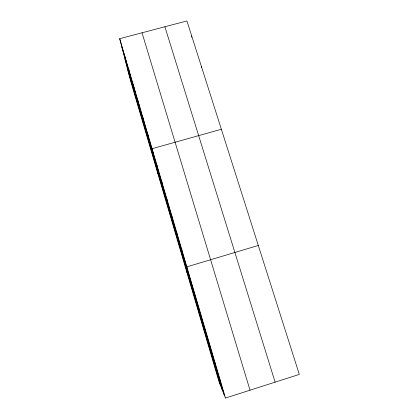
<?xml version="1.0" encoding="UTF-8"?>
<svg xmlns="http://www.w3.org/2000/svg" width="419" height="419" viewBox="0 0 419 419"><rect width="100%" height="100%" fill="white"/><g stroke="black" fill="none" stroke-linecap="round" stroke-linejoin="round"><path stroke-width="0.63" d="M191.693 37.197L191.708 35.966M201.324 67.747L201.398 66.448M191.415 283.38L191.525 282.699M225.48 398.05L299.302 374.408L186.932 20.95L119.698 38.679L130.524 80.574L219.011 381.693L225.48 398.05L119.698 38.679M258.308 245.455L186.858 266.851L187.078 273.026M221.363 129.251L152.081 148.703L157.958 173.932M200.575 314.496L200.989 314.863M205.216 330.277L205.792 331.178M209.903 346.204L210.642 347.655M214.633 362.283L215.539 364.289M219.409 378.514L220.483 381.086M164.892 26.764L275.115 382.154M142.031 32.792L250.017 390.189M121.751 46.629L224.233 394.902M124.925 58.917L222.327 390.073M127.895 70.408L220.562 385.606M124.186 53.931L126.114 61.457M128.722 69.334L130.519 76.431M133.3 84.895L134.97 91.552M137.924 100.607L139.459 106.814M142.596 116.477L143.995 122.228M147.315 132.509L148.577 137.793M156.9 165.065L157.874 169.386M161.765 181.595L162.593 185.418M166.678 198.292L167.354 201.612M171.643 215.167L172.167 217.964M176.666 232.215L177.028 234.488M181.736 249.441L181.94 251.175"/></g></svg>
